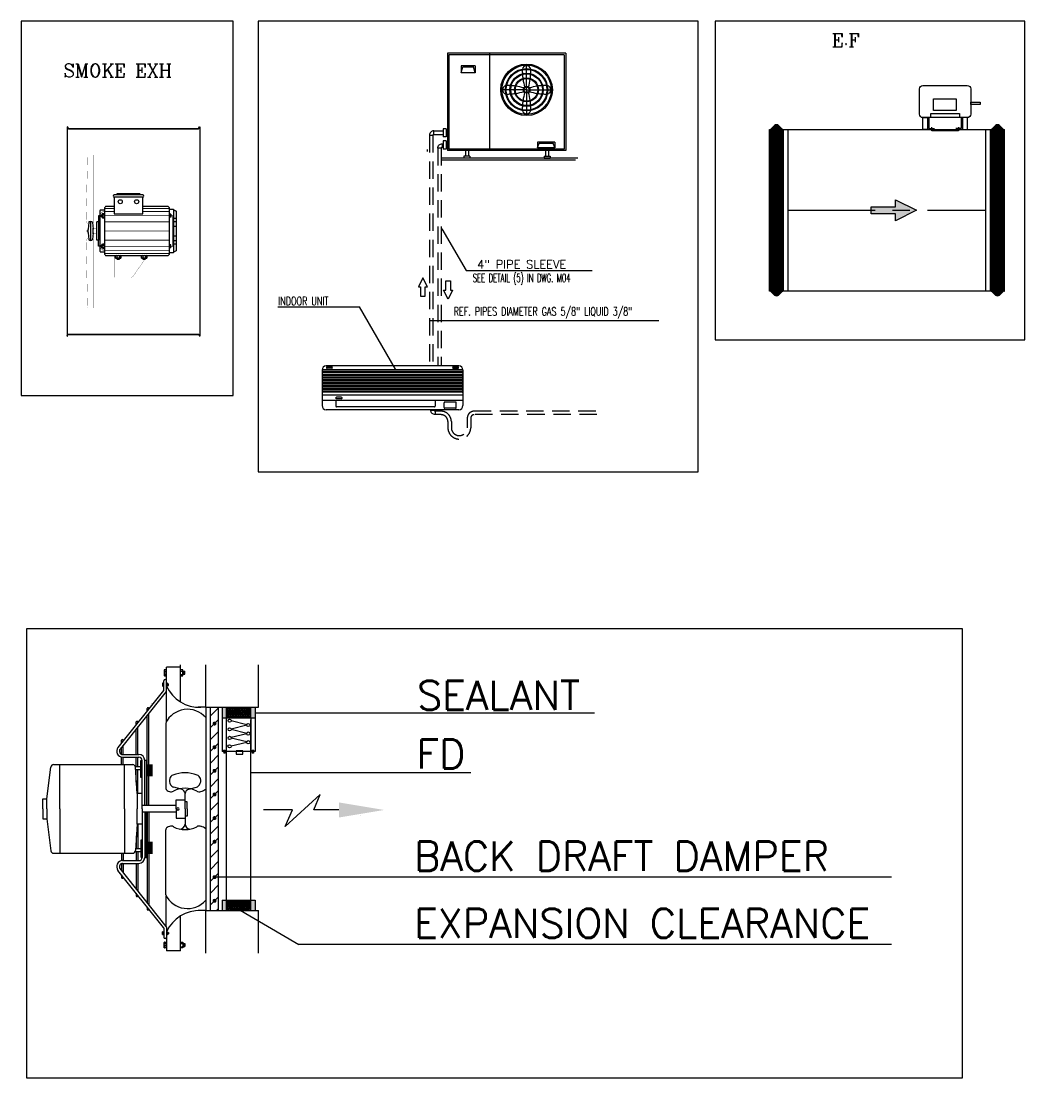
# Model space of a CAD drawing. Extents: x 462150 to 608263, y 35809 to 85242.
# Drawn here: x 472471 to 479676, y 56909 to 64498 of the extents above; entities that cross this region are included whole.
import ezdxf

# ---------------------------------------------------------------- set-up
doc = ezdxf.new("R2010")
doc.units = 0
doc.header["$LTSCALE"] = 500
doc.header["$MEASUREMENT"] = 0
doc.linetypes.add('CENTER', pattern=[2, 1.25, -0.25, 0.25, -0.25])
doc.linetypes.add('HIDDEN', pattern=[0.375, 0.25, -0.125])
for name, color, linetype in [('44', 7, 'Continuous'), ('5', 7, 'Continuous'), ('55', 7, 'Continuous'), ('AC-EQUIPMENT', 230, 'Continuous'), ('ARROW', 2, 'Continuous'), ('BASE', 15, 'Continuous'), ('DIM', 2, 'Continuous'), ('EQP', 1, 'Continuous'), ('EQY', 2, 'Continuous'), ('L', 7, 'Continuous'), ('M-DUCT', 3, 'Continuous'), ('M-S', 70, 'Continuous'), ('M_ARR', 2, 'Continuous'), ('M_EXH-DUCT', 6, 'Continuous'), ('M_FLX', 2, 'Continuous'), ('MDRAIN', 3, 'Continuous'), ('PL-W-TEXT', 7, 'Continuous'), ('SL', 3, 'Continuous'), ('Text', 50, 'Continuous'), ('text-', 7, 'Continuous')]:
    doc.layers.add(name, color=color, linetype=linetype)
doc.styles.add('FF-LOOP', font='romanc.shx', dxfattribs={"height": 2})
doc.styles.add('MAGD', font='romans.shx', dxfattribs={"height": 105})
doc.styles.add('STYLE1', font='romans.shx', dxfattribs={"height": 52.5})

# ---------------------------------------------------------------- blocks, each defined once
blk = doc.blocks.new('Hex Nut - 10 mm side')
at = {"color": 0, "linetype": 'Continuous'}
for p, q in [((-9.2, -6.8), (-9.2, 6.8)), ((-0.7, 9.1), (-8.5, 9.1)), ((-0.7, 4.5), (-8.5, 4.5)), ((0, -6.8), (0, 6.8)), ((-0.7, -4.5), (-8.5, -4.5)), ((-0.7, -9.1), (-8.5, -9.1))]:
    blk.add_line(p, q, dxfattribs=at)
for centre, radius, start, end in [((-5, 6.8), 4.19, 147.1328, 212.8672), ((6.6, 0), 15.7, 163.2214, 196.7786), ((-4.2, 6.8), 4.19, 327.1328, 32.8672), ((-15.7, 0), 15.7, 343.2214, 16.7787), ((-5, -6.8), 4.19, 147.1328, 212.8672), ((-4.2, -6.8), 4.19, 327.1328, 32.8672)]:
    blk.add_arc(centre, radius, start, end, dxfattribs=at)
blk = doc.blocks.new('Hex Nut ½ in. -side')
for p, q in [((0, -0.32), (0, 0.32)), ((0.03, 0.22), (0.42, 0.22)), ((0.45, 0.32), (0.45, -0.32)), ((0.03, -0.22), (0.42, -0.22))]:
    blk.add_line(p, q)
for points in [[(0.03, 0.43), (0.42, 0.43)], [(0.42, -0.43), (0.03, -0.43)]]:
    blk.add_lwpolyline(points)
for centre, radius, start, end in [((0.21, 0.32), 0.21, 149.0201, 210.9799), ((0.8, 0), 0.796, 164.2217, 195.7782), ((0.24, 0.32), 0.21, 329.0201, 30.9799), ((-0.35, 0), 0.796, 344.2218, 15.7782), ((0.21, -0.32), 0.21, 149.0201, 210.9799), ((0.24, -0.32), 0.21, 329.0201, 30.9799)]:
    blk.add_arc(centre, radius, start, end)
blk = doc.blocks.new('ARR00A')
at = {"layer": 'M_ARR'}
blk.add_lwpolyline([(-7, 0.88), (-7, -0.88), (-3.5, -0.88), (-3.5, -1.75), (0, 0), (-3.5, 1.75), (-3.5, 0.88)], close=True, dxfattribs=at)
blk = doc.blocks.new('SPLIT')
at = {"layer": 'EQY'}
for p, q in [((842.1, 315.1), (-169.9, 315.1)), ((812.1, 345.1), (-139.9, 345.1)), ((-138.7, 332.3), (-138.7, 333.1)), ((-99.6, 338.1), (-133.7, 338.1)), ((-99.6, 327.3), (-133.7, 327.3)), ((-94.6, 332.3), (-94.6, 333.1)), ((766.8, 332.3), (766.8, 333.1)), ((771.8, 338.1), (806, 338.1)), ((771.8, 327.3), (806, 327.3)), ((811, 332.3), (811, 333.1)), ((842.1, 135.1), (-169.9, 135.1)), ((842.1, 95.1), (-169.9, 95.1)), ((-70.4, 113.7), (-70.4, 114.5)), ((-31.2, 119.5), (-65.4, 119.5)), ((-31.2, 108.7), (-65.4, 108.7)), ((-26.2, 113.7), (-26.2, 114.5)), ((706.3, 44.9), (706.3, 79.7)), ((788.9, 84.7), (711.3, 84.7)), ((793.9, 44.9), (793.9, 79.7)), ((812.1, 30.1), (-139.9, 30.1)), ((637.1, 50.1), (-64.9, 50.1)), ((788.9, 39.9), (711.3, 39.9))]:
    blk.add_line(p, q, dxfattribs=at)
at = {"layer": 'EQY', "ltscale": 100}
for p, q in [((-169.9, 315.1), (-169.9, 60.1)), ((842.1, 315.1), (842.1, 60.1)), ((-69.9, 95.1), (-69.9, 55.1)), ((642.1, 95.1), (642.1, 55.1))]:
    blk.add_line(p, q, dxfattribs=at)
at = {"layer": 'EQY', "color": 11}
for p, q in [((837.3, 303.4), (-165.1, 303.4)), ((837.3, 295.9), (-165.1, 295.9)), ((837.3, 283.4), (-165.1, 283.4)), ((837.3, 275.9), (-165.1, 275.9)), ((837.3, 263.4), (-165.1, 263.4)), ((837.3, 255.9), (-165.1, 255.9)), ((837.3, 243.4), (-165.1, 243.4)), ((837.3, 235.9), (-165.1, 235.9)), ((837.3, 223.4), (-165.1, 223.4)), ((837.3, 215.9), (-165.1, 215.9)), ((837.3, 203.4), (-165.1, 203.4)), ((837.3, 195.9), (-165.1, 195.9)), ((837.3, 183.4), (-165.1, 183.4)), ((837.3, 175.9), (-165.1, 175.9)), ((837.3, 163.4), (-165.1, 163.4)), ((837.3, 155.9), (-165.1, 155.9))]:
    blk.add_line(p, q, dxfattribs=at)
at = {"layer": 'EQY'}
for centre, radius, start, end in [((-139.9, 315.1), 30, 90, 180), ((-133.7, 333.1), 5, 90, 180), ((-133.7, 332.3), 5, 180, 270), ((-99.6, 333.1), 5, 360, 90), ((-99.6, 332.3), 5, 270, 360), ((771.8, 333.1), 5, 90, 180), ((771.8, 332.3), 5, 180, 270), ((806, 333.1), 5, 360, 90), ((806, 332.3), 5, 270, 360), ((-65.4, 114.5), 5, 90, 180), ((-65.4, 113.7), 5, 180, 270), ((-31.2, 114.5), 5, 360, 90), ((-31.2, 113.7), 5, 270, 360), ((711.3, 79.7), 5, 90, 180), ((788.9, 79.7), 5, 360, 90), ((-139.9, 60.1), 30, 180, 270), ((711.3, 44.9), 5, 180, 270), ((788.9, 44.9), 5, 270, 360)]:
    blk.add_arc(centre, radius, start, end, dxfattribs=at)
at = {"layer": 'EQY', "ltscale": 100}
for centre, radius, start, end in [((812.1, 315.1), 30, 0, 90), ((-64.9, 55.1), 5, 180, 270), ((637.1, 55.1), 5, 270, 0), ((812.1, 60.1), 30, 270, 0)]:
    blk.add_arc(centre, radius, start, end, dxfattribs=at)
at = {"layer": 'EQY', "color": 11, "ltscale": 100}
for centre, start, end in [((-165.1, 299.6), 90, 270), ((-165.1, 279.6), 90, 270), ((-165.1, 259.6), 90, 270), ((-165.1, 239.6), 90, 270), ((837.3, 299.6), 270, 90), ((837.3, 279.6), 270, 90), ((837.3, 259.6), 270, 90), ((837.3, 239.6), 270, 90), ((-165.1, 219.6), 90, 270), ((-165.1, 199.6), 90, 270), ((-165.1, 179.6), 90, 270), ((-165.1, 159.6), 90, 270), ((837.3, 219.6), 270, 90), ((837.3, 199.6), 270, 90), ((837.3, 179.6), 270, 90), ((837.3, 159.6), 270, 90)]:
    blk.add_arc(centre, 3.75, start, end, dxfattribs=at)
blk = doc.blocks.new('ARR00B')
at = {"layer": 'M_ARR'}
blk.add_hatch(color=256, dxfattribs=at).paths.add_polyline_path([(0, 0), (-3, 1.49), (-3, 0.49), (-6.48, 0.49), (-6.48, -0.51), (-3, -0.51), (-3, -1.51)])
blk.add_lwpolyline([(-6.48, 0.49), (-3, 0.49), (-3, 1.49), (0, 0), (-3, -1.51), (-3, -0.51), (-6.48, -0.51), (-6.48, 0.51)], dxfattribs=at)

msp = doc.modelspace()

# ---------------------------------------------------------------- hatches: boundary and pattern name
at = {"layer": 'EQP', "linetype": 'Continuous'}
h = msp.add_hatch(dxfattribs=at)
h.set_pattern_fill('ANSI31', color=3, scale=480, style=0)
h.set_pattern_definition([(45, (1219410.076, -129225.034), (-42.426407, 42.426407), [])])
h.paths.add_polyline_path([(473887.8, 59570.3), (473829.9, 59570.3), (473829.9, 58110.3), (473887.8, 58110.3)])
h = msp.add_hatch(color=3, dxfattribs=at)
h.paths.add_polyline_path([(474150.3, 59570.3), (474118.8, 59570.3), (474118.8, 59494.7), (474150.3, 59494.7)])
h.paths.add_polyline_path([(473945.9, 59570.3), (473914.4, 59570.3), (473914.4, 59494.7), (473945.9, 59494.7)])
h = msp.add_hatch(dxfattribs=at)
h.set_pattern_fill('NET3', color=3, scale=120, style=0)
h.set_pattern_definition([(0, (1217374.54, -129225.034), (0, 15), []), (60, (1217374.54, -129225.034), (-12.99038106, 7.5), []), (120, (1217374.54, -129225.034), (-12.99038106, -7.5), [])])
h.paths.add_polyline_path([(474118.8, 59494.7), (474118.8, 59570.3), (473945.9, 59570.3), (473945.9, 59494.7)])
h = msp.add_hatch(color=3, dxfattribs=at)
h.paths.add_polyline_path([(474150.3, 58185.9), (474118.8, 58185.9), (474118.8, 58110.3), (474150.3, 58110.3)])
h.paths.add_polyline_path([(473945.9, 58185.9), (473914.4, 58185.9), (473914.4, 58110.3), (473945.9, 58110.3)])
h = msp.add_hatch(dxfattribs=at)
h.set_pattern_fill('NET3', color=3, scale=120, style=0)
h.set_pattern_definition([(0, (1217374.54, 246905.652), (0, -15), []), (300, (1217374.54, 246905.652), (-12.99038106, -7.5), []), (240, (1217374.54, 246905.652), (-12.99038106, 7.5), [])])
h.paths.add_polyline_path([(474118.8, 58110.3), (473945.9, 58110.3), (473945.9, 58185.9), (474118.8, 58185.9)])
at = {"layer": 'M_EXH-DUCT'}
h = msp.add_hatch(dxfattribs=at)
h.set_pattern_fill('ANSI37', color=9, scale=50, style=0)
h.set_pattern_definition([(135, (544477.796, 204335.8434), (4.41941738, 4.41941738), []), (45, (544477.796, 204335.8434), (4.41941738, -4.41941738), [])])
h.paths.add_polyline_path([(477843.6, 62558.5, -0.200098), (477857.8, 62552.6), (477879.4, 62530.8, 0.200098), (477893.6, 62524.9), (477893.6, 63754.1, 0.200098), (477879.4, 63748.2), (477857.8, 63726.4, -0.200098), (477843.6, 63720.5)])
h = msp.add_hatch(dxfattribs=at)
h.set_pattern_fill('ANSI37', color=9, scale=50, style=0)
h.set_pattern_definition([(45, (411309.375, 204335.8434), (-4.41941738, 4.41941738), []), (135, (411309.375, 204335.8434), (-4.41941738, -4.41941738), [])])
h.paths.add_polyline_path([(477943.6, 63720.5, -0.200098), (477929.4, 63726.4), (477907.8, 63748.2, 0.200098), (477893.6, 63754.1), (477893.6, 62524.9, 0.200098), (477907.8, 62530.8), (477929.4, 62552.6, -0.200098), (477943.6, 62558.5)])
h = msp.add_hatch(dxfattribs=at)
h.set_pattern_fill('ANSI37', color=9, scale=50, style=0)
h.set_pattern_definition([(135, (546062.796, 204335.8434), (4.41941738, 4.41941738), []), (45, (546062.796, 204335.8434), (4.41941738, -4.41941738), [])])
h.paths.add_polyline_path([(479428.6, 63720.5, 0.200098), (479442.8, 63726.4), (479464.4, 63748.2, -0.200098), (479478.6, 63754.1), (479478.6, 62524.9, -0.200098), (479464.4, 62530.8), (479442.8, 62552.6, 0.200098), (479428.6, 62558.5)])
h = msp.add_hatch(dxfattribs=at)
h.set_pattern_fill('ANSI37', color=9, scale=50, style=0)
h.set_pattern_definition([(45, (412894.375, 204335.8434), (-4.41941738, 4.41941738), []), (135, (412894.375, 204335.8434), (-4.41941738, -4.41941738), [])])
h.paths.add_polyline_path([(479528.6, 63720.5, -0.200098), (479514.4, 63726.4), (479492.8, 63748.2, 0.200098), (479478.6, 63754.1), (479478.6, 62524.9, 0.200098), (479492.8, 62530.8), (479514.4, 62552.6, -0.200098), (479528.6, 62558.5)])

# ---------------------------------------------------------------- linework, layer by layer
for points in [[(472470.8, 61810.5), (473993.2, 61810.5), (473993.2, 64498.1), (472470.8, 64498.1)], [(474172.4, 61260.6), (477329.5, 61260.6), (477329.5, 64498.1), (474172.4, 64498.1)], [(477452.3, 62208.8), (479675.5, 62208.8), (479675.5, 64498.1), (477452.3, 64498.1)], [(472508.9, 56908.8), (479227.4, 56908.8), (479227.4, 60134.4), (472508.9, 60134.4)]]:
    msp.add_lwpolyline(points, close=True)
at = {"color": 2, "ltscale": 100}
msp.add_lwpolyline([(475411.8, 61703.2), (475436.8, 61703.2, 0.414214), (475443.1, 61696.9), (475443.1, 61671.9, -0.414214), (475411.8, 61703.2)], format="xyb", close=True, dxfattribs=at)
at = {"layer": '5', "color": 4, "linetype": 'HIDDEN'}
for p, q in [((475401.8, 63678.5), (475401.8, 62022.7)), ((475426.8, 63678.5), (475426.8, 62022.7))]:
    msp.add_line(p, q, dxfattribs=at)
at = {"layer": '5', "color": 4, "linetype": 'Continuous'}
for p, q in [((475433.1, 63709.8), (475499.9, 63709.8)), ((475433.1, 63684.8), (475499.9, 63684.8))]:
    msp.add_line(p, q, dxfattribs=at)
at = {"layer": '5', "color": 5, "linetype": 'Continuous'}
for p, q in [((475493.1, 63617.9), (475499.9, 63617.9)), ((475493.1, 63592.9), (475499.9, 63592.9))]:
    msp.add_line(p, q, dxfattribs=at)
at = {"layer": '5', "color": 5, "linetype": 'HIDDEN'}
for p, q in [((475461.9, 63586.7), (475461.9, 62022.7)), ((475486.9, 63586.7), (475486.9, 62022.7))]:
    msp.add_line(p, q, dxfattribs=at)
at = {"layer": '5', "color": 4, "ltscale": 100}
msp.add_lwpolyline([(475401.8, 63678.5), (475426.8, 63678.5, -0.414214), (475433.1, 63684.8), (475433.1, 63709.8, 0.414214), (475401.8, 63678.5)], format="xyb", close=True, dxfattribs=at)
at = {"layer": '5', "color": 5, "ltscale": 100}
msp.add_lwpolyline([(475493.1, 63617.9), (475493.1, 63592.9, 0.414214), (475486.9, 63586.7), (475461.9, 63586.7, -0.414214), (475493.1, 63617.9)], format="xyb", close=True, dxfattribs=at)
at = {"layer": '55', "linetype": 'Continuous'}
msp.add_line((475384.6, 63576.8), (475384.6, 63561.8), dxfattribs=at)
at = {"layer": '55', "color": 7, "linetype": 'Continuous'}
for p, q in [((476465.8, 63515), (475486.9, 63515)), ((476450.8, 63500), (475486.9, 63500))]:
    msp.add_line(p, q, dxfattribs=at)
at = {"layer": 'AC-EQUIPMENT'}
for p, q in [((472800.4, 63739.9), (472800.4, 62234.9)), ((472802.8, 63739.9), (472800.4, 63739.9)), ((473750.9, 63739.9), (473753.4, 63739.9)), ((473753.4, 63739.9), (473753.4, 62234.9)), ((473343.8, 63249.5), (473138, 63249.5)), ((473343.8, 63234.8), (473138, 63234.8)), ((473138, 63234.8), (473138, 63115)), ((473154.3, 63249.5), (473154.3, 63251)), ((473321.7, 63256.9), (473160.2, 63256.9)), ((473327.5, 63249.5), (473327.5, 63251)), ((473343.8, 63115), (473343.8, 63234.8)), ((473068.4, 63152.7), (473068.4, 62829.3)), ((473138, 63167.4), (473083.1, 63167.4)), ((473521, 63167.4), (473343.8, 63167.4)), ((473535.7, 62829.3), (473535.7, 63152.7)), ((473138, 63115), (473343.8, 63115)), ((473565.1, 63142.1), (473582.5, 63132.9)), ((473582.5, 63132.9), (473565.1, 63142.1)), ((473567.8, 63083.6), (473579.8, 63083.6)), ((473582.5, 63132.9), (473582.5, 62849.1)), ((472955.5, 63051.9), (472950.7, 63004)), ((472969, 63058.6), (472969, 62923.4)), ((472982.5, 63051.9), (472987.3, 63004)), ((472986.7, 63010.5), (472986.7, 63010.6)), ((473015.2, 62924.9), (473015.2, 63057.2)), ((473025.3, 63057.2), (473025.3, 62924.9)), ((473567.8, 63060.1), (473579.8, 63060.1)), ((473567.8, 63024.8), (473579.8, 63024.8)), ((472950.7, 62978), (472955.5, 62930.1)), ((472987.3, 62978), (472982.5, 62930.1)), ((472986.7, 62971.4), (472986.7, 62971.5)), ((473567.8, 62957.2), (473579.8, 62957.2)), ((473567.8, 62921.9), (473579.8, 62921.9)), ((473582.5, 62849.1), (473565.1, 62839.9)), ((473567.8, 62898.4), (473579.8, 62898.4)), ((473083.1, 62814.6), (473521, 62814.6)), ((472800.4, 62234.9), (472802.8, 62234.9)), ((473753.4, 62234.9), (473750.9, 62234.9))]:
    msp.add_line(p, q, dxfattribs=at)
for points in [[(472800.4, 63739.9, 0.400344), (472815.4, 63724.1), (473738.4, 63724.1, 0.400344), (473753.4, 63739.9)], [(472802.8, 63739.9, 0.399111), (472815.4, 63726.6), (473738.3, 63726.6, 0.399111), (473750.9, 63739.9)], [(473535.7, 63148), (473559.2, 63148, -0.414214), (473565.1, 63142.1), (473565.1, 62839.9, -0.414214), (473559.2, 62834), (473535.7, 62834)], [(473068.4, 63140.6), (473041.1, 63140.6, 0.414214), (473035.2, 63134.7), (473035.2, 62847.3, 0.414214), (473041.1, 62841.4), (473068.4, 62841.4)], [(473052.5, 63092.3), (473049, 63092.3, -0.414214), (473046, 63095.2), (473046, 63105.1, -0.414214), (473049, 63108), (473052.5, 63108)], [(473052.5, 62889.8), (473049, 62889.8, 0.414214), (473046, 62886.8), (473046, 62876.9, 0.414214), (473049, 62874), (473052.5, 62874)], [(473158.3, 62794.9), (473158.3, 62791.3, 0.414214), (473161.2, 62788.4), (473174.4, 62788.4, 0.414214), (473177.3, 62791.3), (473177.3, 62794.9)], [(473343.9, 62794.9), (473343.9, 62791.3, 0.414214), (473346.8, 62788.4), (473360, 62788.4, 0.414214), (473362.9, 62791.3), (473362.9, 62794.9)], [(472800.4, 62234.9, -0.400344), (472815.4, 62250.6), (473738.4, 62250.6, -0.400344), (473753.4, 62234.9)], [(472802.8, 62234.9, -0.399111), (472815.4, 62248.1), (473738.3, 62248.1, -0.399111), (473750.9, 62234.9)]]:
    msp.add_lwpolyline(points, format="xyb", dxfattribs=at)
for points, const_width in [([(472954.7, 63043.2), (472954.1, 63043.4, -0.380786), (472936.6, 63062.4), (472948, 63530.7, -0.400328), (472954.5, 63536.9), (472984.1, 63536.9, -0.387399), (472990.6, 63531), (472990.6, 63054.3, -0.189032), (472986.2, 63045.7), (472983.5, 63042.2)], 1.31), ([(473068.4, 63130.7), (473068.4, 63130.7, 0.414214), (473039, 63101.3), (473039, 62880.8, 0.414214), (473068.4, 62851.4), (473068.4, 62851.4)], 2.94), ([(472987.6, 62971.5, 0.049876), (472987.6, 63010.5)], 0.98), ([(472954.7, 62938.9), (472954.1, 62938.7, 0.380786), (472936.6, 62919.6), (472948, 62443.6, 0.400328), (472954.5, 62437.4), (472984.1, 62437.4, 0.387399), (472990.6, 62443.3), (472990.6, 62927.7, 0.189032), (472986.2, 62936.4), (472983.5, 62939.8)], 1.31), ([(473138, 62814.6), (473138, 62664.1, 0.414214), (473143.9, 62658.2), (473254.2, 62658.2, 0.274883), (473280.1, 62673.6), (473359.1, 62788.4)], 1.47)]:
    msp.add_lwpolyline(points, format="xyb", dxfattribs=dict(at, const_width=const_width))
for points, const_width in [([(473138, 63152.7), (473068.4, 63152.7)], 5.88), ([(473535.7, 63152.7), (473343.8, 63152.7)], 5.88), ([(473138, 63130.7), (473068.4, 63130.7)], 5.88), ([(473535.7, 63101.3), (473068.4, 63101.3)], 5.88), ([(473535.7, 63130.7), (473343.8, 63130.7)], 5.88), ([(473546.3, 63101.3), (473559.6, 63101.3), (473559.6, 62880.8), (473546.3, 62880.8)], 5.88), ([(473015.2, 63010.6), (472986.7, 63010.6)], 1.96), ([(473535.7, 63057.2), (473068.4, 63057.2)], 5.88), ([(473068.4, 62991), (473535.7, 62991)], 5.88), ([(473015.2, 62971.4), (472986.7, 62971.4)], 1.96), ([(473068.4, 62924.9), (473535.7, 62924.9)], 5.88), ([(473068.4, 62880.8), (473535.7, 62880.8)], 5.88), ([(473068.4, 62851.4), (473535.7, 62851.4)], 5.88), ([(473068.4, 62829.3), (473535.7, 62829.3)], 5.88)]:
    msp.add_lwpolyline(points, dxfattribs=dict(at, const_width=const_width))
for points in [[(473035.2, 63100.1), (473025.3, 63100.1), (473025.3, 63057.2), (473015.2, 63057.2)], [(473035.2, 62881.9), (473025.3, 62881.9), (473025.3, 62924.9), (473015.2, 62924.9)]]:
    msp.add_lwpolyline(points, dxfattribs=at)
for centre in [(473182.1, 63201.1), (473299.7, 63201.1)]:
    msp.add_circle(centre, 14.7, dxfattribs=at)
for centre, radius, start, end in [((473138, 63242.2), 7.35, 90, 270), ((473160.2, 63251), 5.88, 90, 180), ((473321.7, 63251), 5.88, 0, 90), ((473343.8, 63242.2), 7.35, 270, 90), ((473083.1, 63152.7), 14.7, 90, 180), ((473521, 63152.7), 14.7, 0, 90), ((473080.8, 62991), 130.7, 174.28941, 185.71059), ((472962, 63051.3), 6.53, 102.34414, 174.28941), ((472969, 63019.3), 39.3, 77.65586, 102.34414), ((472976, 63051.3), 6.53, 5.71059, 77.65586), ((472791.7, 62991), 196, 354.28941, 5.71059), ((472791.7, 62991), 196, 354.28941, 5.71059), ((472962, 62930.7), 6.53, 185.71059, 257.65586), ((472969, 62962.7), 39.3, 257.65586, 282.34414), ((472976, 62930.7), 6.53, 282.34414, 354.28941), ((473083.1, 62829.3), 14.7, 180, 270), ((473521, 62829.3), 14.7, 270, 0)]:
    msp.add_arc(centre, radius, start, end, dxfattribs=at)
at = {"layer": 'BASE'}
for p, q in [((473615.5, 59859.5), (473615.5, 59875.1)), ((473795.5, 59570.3), (473795.5, 59875.1)), ((474175.5, 59570.3), (474175.5, 59875.1)), ((473795.5, 59570.3), (474175.5, 59570.3)), ((474909, 58791.2), (474909, 58791.2)), ((473795.5, 58110.3), (474175.5, 58110.3)), ((473795.5, 57805.5), (473795.5, 58110.3)), ((474175.5, 57805.5), (474175.5, 58110.3))]:
    msp.add_line(p, q, dxfattribs=at)
at = {"layer": 'BASE', "color": 7, "linetype": 'Continuous'}
for p, q in [((473927, 59253.7), (473920.7, 59253.7)), ((473927, 59246.6), (473922.3, 59246.6)), ((473927, 59253.7), (473927, 59246.6)), ((473933.3, 59253.7), (473939.6, 59253.7)), ((473933.3, 59253.7), (473933.3, 59246.6)), ((473933.3, 59246.6), (473938, 59246.6)), ((474131.4, 59253.7), (474125.1, 59253.7)), ((474131.4, 59246.6), (474126.6, 59246.6)), ((474131.4, 59253.7), (474131.4, 59246.6)), ((474137.7, 59253.7), (474144, 59253.7)), ((474137.7, 59253.7), (474137.7, 59246.6)), ((474137.7, 59246.6), (474142.4, 59246.6))]:
    msp.add_line(p, q, dxfattribs=at)
for centre, radius, start, end in [((473930.1, 59251), 9.84, 16.11996, 163.88004), ((473930.1, 59252.8), 10, 218.22109, 321.77891), ((474134.5, 59251), 9.84, 16.11996, 163.88004), ((474134.5, 59252.8), 10, 218.22109, 321.77891)]:
    msp.add_arc(centre, radius, start, end, dxfattribs=at)
at = {"layer": 'DIM', "ltscale": 100}
for p, q in [((475629.9, 64126.2), (475642, 64170.5)), ((475642, 64170.5), (475717.9, 64170.5)), ((475729.9, 64126.2), (475717.9, 64170.5)), ((476098.8, 64005), (476098.8, 64190.1)), ((476098.8, 64005), (475913.7, 64005)), ((476098.8, 64005), (476098.8, 63819.9)), ((476098.8, 64005), (476283.9, 64005)), ((476176.6, 63589), (476188.7, 63622.4)), ((476188.7, 63622.4), (476290.5, 63622.4)), ((476302.6, 63589), (476290.5, 63622.4))]:
    msp.add_line(p, q, dxfattribs=at)
for radius in [185.1, 176.9, 152.1, 146.6, 119.1, 113.6, 86.1, 80.6, 24.7, 19.2]:
    msp.add_circle((476098.8, 64005), radius, dxfattribs=at)
for centre, radius, start, end in [((476098.8, 64147), 30.9, 177.50865, 181.74425), ((476565.5, 64154.1), 497.6, 180.81801, 183.89059), ((476098.8, 64147), 30.9, 13.34703, 166.65297), ((475632.1, 64154.1), 497.6, 356.10941, 359.18199), ((476098.8, 64147), 30.9, 358.25575, 2.49135), ((476565.5, 64154.1), 497.6, 184.5347, 187.75211), ((476565.5, 64154.1), 497.6, 188.39536, 194.99409), ((475632.1, 64154.1), 497.6, 345.00591, 351.60464), ((475632.1, 64154.1), 497.6, 352.24789, 355.4653), ((475956.8, 64005), 30.9, 103.34703, 256.65297), ((475956.8, 64005), 30.9, 88.25575, 92.49135), ((475949.7, 63538.3), 497.6, 86.10941, 89.18199), ((475949.7, 63538.3), 497.6, 82.24789, 85.4653), ((475949.7, 64471.7), 497.6, 274.5347, 277.75211), ((475949.7, 63538.3), 497.6, 75.00591, 81.60464), ((475949.7, 64471.7), 497.6, 278.39536, 284.99409), ((476565.5, 63855.9), 497.6, 165.00591, 171.60464), ((475632.1, 63855.9), 497.6, 8.39536, 14.99409), ((476247.9, 63538.3), 497.6, 98.39536, 104.99409), ((476247.9, 64471.7), 497.6, 255.00591, 261.60464), ((476247.9, 63538.3), 497.6, 94.5347, 97.75211), ((476247.9, 64471.7), 497.6, 262.24789, 265.4653), ((476247.9, 63538.3), 497.6, 90.81801, 93.89059), ((476240.8, 64005), 30.9, 87.50865, 91.74425), ((476240.8, 64005), 30.9, 283.34703, 76.65297), ((475956.8, 64005), 30.9, 267.50865, 271.74425), ((475949.7, 64471.7), 497.6, 270.81801, 273.89059), ((476565.5, 63855.9), 497.6, 172.24789, 175.4653), ((475632.1, 63855.9), 497.6, 4.5347, 7.75211), ((476247.9, 64471.7), 497.6, 266.10941, 269.18199), ((476240.8, 64005), 30.9, 268.25575, 272.49135), ((476565.5, 63855.9), 497.6, 176.10941, 179.18199), ((476098.8, 63863), 30.9, 178.25575, 182.49135), ((476098.8, 63863), 30.9, 193.34703, 346.65297), ((475632.1, 63855.9), 497.6, 0.81801, 3.89059), ((476098.8, 63863), 30.9, 357.50865, 1.74425)]:
    msp.add_arc(centre, radius, start, end, dxfattribs=at)
at = {"layer": 'EQP', "color": 3, "linetype": 'Continuous'}
for p, q in [((473497.9, 59837.6), (473497.9, 59798.7)), ((473497.9, 59830.6), (473513.8, 59830.6)), ((473497.9, 59818.2), (473513.9, 59818.2)), ((473497.9, 59805.7), (473513.8, 59805.7)), ((473513.8, 59839.2), (473499.4, 59839.2)), ((473615.5, 59859.5), (473513.9, 59859.5)), ((473513.9, 59689.6), (473513.9, 59859.5)), ((473615.5, 59608.5), (473615.5, 59859.5)), ((473631.5, 59839.2), (473615.5, 59839.2)), ((473615.5, 59830.6), (473631.5, 59830.6)), ((473615.5, 59805.7), (473631.5, 59805.7)), ((473631.5, 59797.2), (473631.5, 59839.2)), ((473631.5, 59829.1), (473645.8, 59829.1)), ((473631.5, 59807.2), (473645.8, 59807.2)), ((473633.3, 59807.2), (473633.3, 59829.1)), ((473634.9, 59807.2), (473634.9, 59829.1)), ((473636.4, 59807.2), (473636.4, 59829.1)), ((473638, 59807.2), (473638, 59829.1)), ((473639.5, 59807.2), (473639.5, 59829.1)), ((473641.1, 59807.2), (473641.1, 59829.1)), ((473642.7, 59807.2), (473642.7, 59829.1)), ((473644.2, 59807.2), (473644.2, 59829.1)), ((473645.8, 59807.2), (473645.8, 59829.1)), ((473486.4, 59742.8), (473486.4, 59723.3)), ((473486.4, 59739.3), (473494.4, 59739.3)), ((473486.4, 59733.1), (473494.4, 59733.1)), ((473494.4, 59743.6), (473487.2, 59743.6)), ((473494.4, 59696.4), (473494.4, 59760.8)), ((473499.4, 59797.2), (473513.8, 59797.2)), ((473521.9, 59743.6), (473513.9, 59743.6)), ((473513.9, 59739.3), (473521.9, 59739.3)), ((473521.9, 59722.6), (473521.9, 59743.6)), ((473521.9, 59738.5), (473529, 59738.5)), ((473522.8, 59727.6), (473522.8, 59738.5)), ((473523.6, 59727.6), (473523.6, 59738.5)), ((473524.4, 59727.6), (473524.4, 59738.5)), ((473525.1, 59727.6), (473525.1, 59738.5)), ((473525.9, 59727.6), (473525.9, 59738.5)), ((473526.7, 59727.6), (473526.7, 59738.5)), ((473527.5, 59727.6), (473527.5, 59738.5)), ((473528.3, 59727.6), (473528.3, 59738.5)), ((473529, 59727.6), (473529, 59738.5)), ((473615.5, 59797.2), (473631.5, 59797.2)), ((473492.7, 59691.5), (473165.6, 59281.5)), ((473512.2, 59684.7), (473180.9, 59269.4)), ((473486.4, 59726.8), (473494.4, 59726.8)), ((473487.2, 59722.6), (473494.4, 59722.6)), ((473512.2, 59684.7), (473512.2, 59463.9)), ((473513.9, 59726.8), (473521.9, 59726.8)), ((473513.9, 59722.6), (473521.9, 59722.6)), ((473521.9, 59727.6), (473529, 59727.6)), ((473414.5, 59593.5), (473414.5, 59598.6)), ((473375.1, 59544.1), (473375.1, 59562.7)), ((473375.1, 59544.1), (473375.1, 59547.5)), ((473375.1, 59157.1), (473375.1, 59512.9)), ((473386.8, 59558.8), (473386.8, 59562.7)), ((473386.8, 58863.7), (473386.8, 59527.5)), ((473795.5, 59570.3), (473741.8, 59570.3)), ((473795.5, 59570.3), (473795.5, 58110.3)), ((473297.4, 59446.4), (473297.4, 59465.6)), ((473309.2, 59461.5), (473309.2, 59465.7)), ((473309.2, 59231.4), (473309.2, 59430.2)), ((473508.7, 59457.1), (473508.7, 58991.6)), ((473297.5, 59231.4), (473297.5, 59415.5)), ((473192.1, 59314.7), (473192.1, 59333.9)), ((473192.1, 59232.4), (473192.1, 59283.5)), ((473203.8, 59329.4), (473203.8, 59334)), ((473203.8, 59231.4), (473203.8, 59298.1)), ((473192.1, 59158.3), (473192.1, 59212.4)), ((473199.2, 59231.4), (473315.3, 59231.4)), ((473199.2, 59211.8), (473315.3, 59211.8)), ((473203.8, 59158.3), (473203.8, 59211.8)), ((473297.5, 59145.8), (473297.5, 59211.8)), ((473309.2, 59145.8), (473309.2, 59211.8)), ((472655.6, 58912.5), (472684.7, 59141.3)), ((472704, 59158.3), (473271.3, 59158.3)), ((472747.9, 58840.3), (472747.9, 59158.3)), ((473212.7, 58840.3), (473212.7, 59158.3)), ((473289.5, 59145.8), (473329.3, 59145.8)), ((473302.7, 58949.9), (473290.8, 59140)), ((473291.8, 59123.7), (473329.3, 59123.7)), ((473297.5, 59033.3), (473297.5, 59123.7)), ((473309.2, 58949.9), (473309.2, 59123.7)), ((473329.3, 59065.6), (473329.3, 59187.9)), ((473329.3, 59187.9), (473338.7, 59187.9)), ((473338.7, 58840.3), (473338.7, 59188.4)), ((473358.2, 59190.1), (473371.7, 59190.1)), ((473358.2, 58863.7), (473358.2, 59188.4)), ((473370.7, 59157.1), (473414.5, 59157.1)), ((473371.7, 59190.1), (473371.7, 58863.7)), ((473338.7, 59065.6), (473329.3, 59065.6)), ((473371.7, 59079.4), (473414.5, 59079.4)), ((473375.1, 58863.7), (473375.1, 59079.4)), ((473619.7, 58981.8), (473565.7, 58997.2)), ((473619.7, 58981.8), (473609.1, 58984.8)), ((473675.5, 58981.8), (473729.5, 58997.2)), ((473675.5, 58981.8), (473686.1, 58984.8)), ((473795.5, 58983), (473795.5, 58697.6)), ((472627, 58840.3), (472627, 58912.5)), ((472627, 58912.5), (472655.6, 58912.5)), ((472655.6, 58840.3), (472655.6, 58912.5)), ((473302.7, 58949.9), (473302.7, 58840.3)), ((473338.7, 58949.9), (473302.7, 58949.9)), ((473583.3, 58906.7), (473647.6, 58906.7)), ((473583.3, 58840.3), (473583.3, 58906.7)), ((473647.6, 58840.3), (473647.6, 58950.4)), ((472627, 58840.3), (472627, 58768.1)), ((472655.6, 58840.3), (472655.6, 58768.1)), ((472747.9, 58840.3), (472747.9, 58522.3)), ((473212.7, 58840.3), (473212.7, 58522.3)), ((473302.7, 58730.7), (473302.7, 58840.3)), ((473583.3, 58863.7), (473338.7, 58863.7)), ((473338.7, 58840.3), (473338.7, 58492.2)), ((473583.3, 58840.3), (473583.3, 58773.9)), ((473661.8, 58891.9), (473647.6, 58891.9)), ((473647.6, 58840.3), (473647.6, 58730.2)), ((473661.8, 58840.3), (473661.8, 58891.9)), ((473661.8, 58840.3), (473661.8, 58788.7)), ((472627, 58768.1), (472655.6, 58768.1)), ((472655.6, 58768.1), (472684.7, 58539.3)), ((473583.3, 58816.9), (473338.7, 58816.9)), ((473358.2, 58816.9), (473358.2, 58492.2)), ((473371.7, 58490.5), (473371.7, 58816.9)), ((473375.1, 58816.9), (473375.1, 58601.2)), ((473386.8, 58816.9), (473386.8, 58153.1)), ((473583.3, 58773.9), (473647.6, 58773.9)), ((473661.8, 58788.7), (473647.6, 58788.7)), ((473302.7, 58730.7), (473290.8, 58540.6)), ((473338.7, 58730.7), (473302.7, 58730.7)), ((473309.2, 58730.7), (473309.2, 58556.9)), ((473508.7, 58223.6), (473508.7, 58689)), ((473297.5, 58647.4), (473297.5, 58556.9)), ((473329.3, 58615), (473329.3, 58492.7)), ((473338.7, 58615), (473329.3, 58615)), ((473371.7, 58601.2), (473414.5, 58601.2)), ((472704, 58522.3), (473271.3, 58522.3)), ((473192.1, 58522.3), (473192.1, 58468.2)), ((473203.8, 58522.3), (473203.8, 58468.8)), ((473289.5, 58534.9), (473329.3, 58534.9)), ((473291.8, 58556.9), (473329.3, 58556.9)), ((473297.5, 58534.9), (473297.5, 58468.8)), ((473309.2, 58534.9), (473309.2, 58468.8)), ((473370.7, 58523.5), (473414.5, 58523.5)), ((473375.1, 58523.5), (473375.1, 58167.8)), ((473192.1, 58448.2), (473192.1, 58397.2)), ((473199.2, 58468.8), (473315.3, 58468.8)), ((473199.2, 58449.3), (473315.3, 58449.3)), ((473203.8, 58449.3), (473203.8, 58382.5)), ((473297.5, 58449.3), (473297.5, 58265.1)), ((473309.2, 58449.3), (473309.2, 58250.4)), ((473329.3, 58492.7), (473338.7, 58492.7)), ((473358.2, 58490.5), (473371.7, 58490.5)), ((473492.7, 57989.1), (473165.6, 58399.1)), ((473512.2, 57995.9), (473180.9, 58411.3)), ((473192.1, 58365.9), (473192.1, 58346.7)), ((473203.8, 58351.2), (473203.8, 58346.6)), ((473297.4, 58234.3), (473297.4, 58215.1)), ((473309.2, 58219.1), (473309.2, 58214.9)), ((473512.2, 57995.9), (473512.2, 58216.7)), ((473375.1, 58136.5), (473375.1, 58118.3)), ((473375.1, 58136.5), (473375.1, 58133.1)), ((473386.8, 58121.8), (473386.8, 58118.4)), ((473615.5, 57821.1), (473615.5, 58072.3)), ((473795.5, 58110.3), (473741.8, 58110.3)), ((473494.4, 57984.2), (473494.4, 57919.8)), ((473513.9, 57991.1), (473513.9, 57821.1)), ((473486.4, 57937.8), (473486.4, 57957.3)), ((473486.4, 57953.8), (473494.4, 57953.8)), ((473486.4, 57947.6), (473494.4, 57947.6)), ((473486.4, 57941.3), (473494.4, 57941.3)), ((473487.2, 57958.1), (473494.4, 57958.1)), ((473494.4, 57937.1), (473487.2, 57937.1)), ((473513.9, 57958.1), (473521.9, 57958.1)), ((473513.9, 57953.8), (473521.9, 57953.8)), ((473513.9, 57941.3), (473521.9, 57941.3)), ((473521.9, 57937.1), (473513.9, 57937.1)), ((473521.9, 57958.1), (473521.9, 57937.1)), ((473521.9, 57953), (473529, 57953)), ((473521.9, 57942.1), (473529, 57942.1)), ((473522.8, 57953), (473522.8, 57942.1)), ((473523.6, 57953), (473523.6, 57942.1)), ((473524.4, 57953), (473524.4, 57942.1)), ((473525.1, 57953), (473525.1, 57942.1)), ((473525.9, 57953), (473525.9, 57942.1)), ((473526.7, 57953), (473526.7, 57942.1)), ((473527.5, 57953), (473527.5, 57942.1)), ((473528.3, 57953), (473528.3, 57942.1)), ((473529, 57953), (473529, 57942.1)), ((473497.9, 57843), (473497.9, 57881.9)), ((473497.9, 57874.9), (473513.8, 57874.9)), ((473497.9, 57862.5), (473513.9, 57862.5)), ((473497.9, 57850), (473513.8, 57850)), ((473499.4, 57883.5), (473513.8, 57883.5)), ((473513.8, 57841.5), (473499.4, 57841.5)), ((473615.5, 57883.5), (473631.5, 57883.5)), ((473615.5, 57874.9), (473631.5, 57874.9)), ((473615.5, 57850), (473631.5, 57850)), ((473631.5, 57841.5), (473615.5, 57841.5)), ((473631.5, 57883.5), (473631.5, 57841.5)), ((473631.5, 57873.4), (473645.8, 57873.4)), ((473631.5, 57851.5), (473645.8, 57851.5)), ((473633.3, 57873.4), (473633.3, 57851.5)), ((473634.9, 57873.4), (473634.9, 57851.5)), ((473636.4, 57873.4), (473636.4, 57851.5)), ((473638, 57873.4), (473638, 57851.5)), ((473639.5, 57873.4), (473639.5, 57851.5)), ((473641.1, 57873.4), (473641.1, 57851.5)), ((473642.7, 57873.4), (473642.7, 57851.5)), ((473644.2, 57873.4), (473644.2, 57851.5)), ((473645.8, 57873.4), (473645.8, 57851.5)), ((473615.5, 57821.1), (473513.9, 57821.1))]:
    msp.add_line(p, q, dxfattribs=at)
at = {"layer": 'EQP', "color": 3, "linetype": 'Continuous', "const_width": 13.9}
for points in [[(473851.5, 59453.2, 1), (473866.2, 59453.2, 1)], [(473851.5, 59283.5, 1), (473866.2, 59283.5, 1)], [(473851.5, 59113.8, 1), (473866.2, 59113.8, 1)], [(473851.5, 58944.1, 1), (473866.2, 58944.1, 1)], [(473851.5, 58774.4, 1), (473866.2, 58774.4, 1)], [(473851.5, 58604.7, 1), (473866.2, 58604.7, 1)], [(473851.5, 58350.1, 1), (473866.2, 58350.1, 1)], [(473851.5, 58180.4, 1), (473866.2, 58180.4, 1)]]:
    msp.add_lwpolyline(points, format="xyb", close=True, dxfattribs=at)
at = {"layer": 'EQP', "color": 3, "linetype": 'Continuous'}
for centre, radius, start, end in [((473499.4, 59837.6), 1.56, 90, 180), ((473503.2, 59836.3), 5.69, 199.31785, 260.97054), ((473503.2, 59825), 5.69, 99.02946, 160.68215), ((473503.2, 59811.3), 5.69, 199.31785, 260.97054), ((473503.2, 59800.1), 5.69, 99.02946, 160.68215), ((473626.1, 59836.3), 5.69, 279.02946, 341.50522), ((473626.1, 59825), 5.69, 18.49478, 80.97054), ((473626.1, 59811.3), 5.69, 279.02946, 341.50522), ((473626.1, 59800.1), 5.69, 18.49478, 80.97054), ((473487.2, 59742.8), 0.78, 90, 180), ((473489.1, 59742.1), 2.84, 199.31785, 260.97054), ((473489.1, 59736.5), 2.84, 99.02946, 160.68215), ((473489.1, 59729.6), 2.84, 199.31785, 260.97054), ((473504.1, 59760.8), 9.75, 0, 180), ((473499.4, 59798.7), 1.56, 180, 270), ((473519.2, 59742.1), 2.84, 279.02946, 341.50522), ((473519.2, 59736.5), 2.84, 18.49478, 80.97054), ((473519.2, 59729.6), 2.84, 279.02946, 341.50522), ((473489.1, 59724), 2.84, 99.02946, 160.68215), ((473487.2, 59723.3), 0.78, 180, 270), ((473486.6, 59696.4), 7.8, 321.41953, 0), ((473506.1, 59689.6), 7.8, 321.41953, 0), ((473751.7, 59832.1), 261.9, 204.79879, 272.15783), ((473519.2, 59724), 2.84, 18.49478, 80.97054), ((473381, 59561.1), 6.05, 14.59255, 165.40745), ((473665, 59382.9), 172.9, 41.00763, 154.60835), ((473303.3, 59464.2), 6.05, 14.59255, 166.50171), ((473199.2, 59254.8), 42.9, 141.41953, 270), ((473198, 59332.5), 6.05, 14.59255, 166.50171), ((473199.2, 59254.8), 23.4, 141.41953, 270), ((473315.3, 59188.4), 42.9, 0, 90), ((473315.3, 59188.4), 23.4, 0, 90), ((472704, 59138.8), 19.5, 90, 172.75634), ((473271.3, 59138.8), 19.5, 3.58217, 90), ((473588.7, 59042.5), 53.5, 161.80147, 212.31426), ((473574.9, 59047), 39, 111.90489, 161.80147), ((473647.6, 58866.2), 233.9, 68.09187, 111.90489), ((473720.3, 59047), 39, 18.16194, 68.09187), ((473706.6, 59042.5), 53.4, 327.19286, 18.16194), ((473531.3, 58991.6), 22.6, 180, 237.40825), ((473553, 59025.6), 62.9, 237.40825, 253.11773), ((473576.4, 59034.7), 39, 212.31426, 254.09335), ((473647.6, 58812.1), 177, 61.96598, 118.03402), ((473613, 58947.8), 34.7, 4.39111, 78.86828), ((473682.2, 58947.8), 34.7, 101.13172, 175.60889), ((473718.8, 59034.7), 39, 285.90665, 327.19286), ((473744.8, 59040.3), 76.5, 281.82848, 311.55636), ((473546.1, 59002.8), 39, 253.11773, 298.03402), ((473749.1, 59002.8), 39, 241.96598, 286.88227), ((473596.5, 58840.3), 7.92, 0, 180), ((473596.5, 58840.3), 7.92, 180, 0), ((473531.3, 58689), 22.6, 122.59175, 180), ((473553, 58655), 62.9, 106.88227, 122.59175), ((473546.1, 58677.9), 39, 61.96598, 106.88227), ((473546.1, 58677.9), 39, 61.96598, 106.88227), ((473647.6, 58868.5), 177, 241.96598, 298.03402), ((473609.4, 58734.4), 38.4, 268.22426, 353.75156), ((473689.5, 58735.9), 42.3, 187.81809, 257.75579), ((473749.1, 58677.9), 39, 73.11773, 118.03402), ((473744.8, 58640.4), 76.5, 48.44364, 78.17152), ((472704, 58541.8), 19.5, 187.24366, 270), ((473271.3, 58541.8), 19.5, 270, 356.41783), ((473199.2, 58425.9), 42.9, 90, 218.58047), ((473199.2, 58425.9), 23.4, 90, 218.58047), ((473315.3, 58492.2), 23.4, 270, 0), ((473315.3, 58492.2), 42.9, 270, 0), ((473198, 58348.1), 6.05, 193.49829, 345.40745), ((473303.3, 58216.5), 6.05, 193.49829, 345.40745), ((473665, 58297.7), 172.9, 205.39165, 318.99237), ((473381, 58119.8), 6.05, 194.59255, 345.40745), ((473751.7, 57848.6), 261.9, 87.84217, 155.20121), ((473486.6, 57984.2), 7.8, 0, 38.58047), ((473506.1, 57991.1), 7.8, 0, 38.58047), ((473487.2, 57957.3), 0.78, 90, 180), ((473489.1, 57956.6), 2.84, 199.31785, 260.97054), ((473489.1, 57951), 2.84, 99.02946, 160.68215), ((473489.1, 57944.1), 2.84, 199.31785, 260.97054), ((473489.1, 57938.5), 2.84, 99.02946, 160.68215), ((473487.2, 57937.8), 0.78, 180, 270), ((473504.1, 57919.8), 9.75, 180, 0), ((473519.2, 57956.6), 2.84, 279.02946, 341.50522), ((473519.2, 57951), 2.84, 18.49478, 80.97054), ((473519.2, 57944.1), 2.84, 279.02946, 341.50522), ((473519.2, 57938.5), 2.84, 18.49478, 80.97054), ((473499.4, 57881.9), 1.56, 90, 180), ((473503.2, 57880.6), 5.69, 199.31785, 260.97054), ((473503.2, 57869.3), 5.69, 99.02946, 160.68215), ((473503.2, 57855.6), 5.69, 199.31785, 260.97054), ((473503.2, 57844.4), 5.69, 99.02946, 160.68215), ((473499.4, 57843), 1.56, 180, 270), ((473626.1, 57880.6), 5.69, 279.02946, 341.50522), ((473626.1, 57869.3), 5.69, 18.49478, 80.97054), ((473626.1, 57855.6), 5.69, 279.02946, 341.50522), ((473626.1, 57844.4), 5.69, 18.49478, 80.97054)]:
    msp.add_arc(centre, radius, start, end, dxfattribs=at)
for points in [[(473338.7, 59065.6), (473338.7, 59188.4), (473329.3, 59065.6), (473329.3, 59187.9)], [(473371.7, 58863.7), (473371.7, 59190.1), (473358.2, 58863.7), (473358.2, 59190.1)], [(473414.5, 59079.4), (473414.5, 59157.1), (473371.7, 59079.4), (473371.7, 59157.1)], [(473371.7, 58816.9), (473371.7, 58490.5), (473358.2, 58816.9), (473358.2, 58490.5)], [(473338.7, 58615), (473338.7, 58492.2), (473329.3, 58615), (473329.3, 58492.7)], [(473414.5, 58601.2), (473414.5, 58523.5), (473371.7, 58601.2), (473371.7, 58523.5)]]:
    msp.add_solid(points, dxfattribs=at)
at = {"layer": 'EQY'}
for p, q in [((476379.7, 64267.1), (475530.7, 64267.1)), ((475530.7, 64267.1), (475530.7, 63569.1)), ((476369.7, 64257.1), (475540.7, 64257.1)), ((475540.7, 64257.1), (475540.7, 63579.1)), ((475833.2, 64267.1), (475833.2, 63569.1)), ((476369.7, 64257.1), (476369.7, 63579.1)), ((476379.7, 64267.1), (476379.7, 63569.1)), ((475629.9, 64176.2), (475629.9, 64126.2)), ((475729.9, 64176.2), (475629.9, 64176.2)), ((475729.9, 64176.2), (475729.9, 64126.2)), ((475729.9, 64126.2), (475629.9, 64126.2)), ((475499.9, 63725.6), (475499.9, 63666)), ((475521.8, 63725.6), (475499.9, 63725.6)), ((475521.8, 63725.6), (475521.8, 63666)), ((475530.7, 63715.4), (475521.8, 63715.4)), ((475530.7, 63676.2), (475521.8, 63676.2)), ((475521.8, 63666), (475499.9, 63666)), ((475521.8, 63638.4), (475499.9, 63638.4)), ((475499.9, 63638.4), (475499.9, 63578.8)), ((475521.8, 63638.4), (475521.8, 63578.8)), ((475530.7, 63628.1), (475521.8, 63628.1)), ((476176.6, 63628.1), (476176.6, 63589)), ((476302.6, 63628.1), (476176.6, 63628.1)), ((476302.6, 63628.1), (476302.6, 63589)), ((475521.8, 63578.8), (475499.9, 63578.8)), ((475530.7, 63589), (475521.8, 63589)), ((476379.7, 63569.1), (475530.7, 63569.1)), ((476369.7, 63579.1), (475540.7, 63579.1)), ((475649.6, 63528.9), (475649.6, 63515)), ((475692.1, 63528.9), (475649.6, 63528.9)), ((475659.8, 63569.1), (475659.8, 63528.9)), ((475681.9, 63569.1), (475681.9, 63528.9)), ((475692.1, 63528.9), (475692.1, 63515)), ((476302.6, 63589), (476176.6, 63589)), ((476224.8, 63528.9), (476267.3, 63528.9)), ((476224.8, 63528.9), (476224.8, 63515)), ((476235, 63569.1), (476235, 63528.9)), ((476257.1, 63569.1), (476257.1, 63528.9)), ((476267.3, 63528.9), (476267.3, 63515)), ((475692.1, 63515), (475649.6, 63515)), ((476224.8, 63515), (476267.3, 63515))]:
    msp.add_line(p, q, dxfattribs=at)
at = {"layer": 'L', "color": 1}
for p, q in [((473829.9, 58110.3), (473829.9, 59570.3)), ((473887.8, 58110.3), (473887.8, 59570.3)), ((473914.4, 59570.3), (474150.3, 59570.3)), ((473914.4, 59570.3), (473914.4, 59253.3)), ((474150.3, 59570.3), (474150.3, 59253.3)), ((473914.4, 59494.7), (474150.3, 59494.7)), ((473945.9, 59253.4), (473945.9, 59494.7)), ((473945.9, 59494.7), (474118.8, 59494.7)), ((473945.9, 58185.9), (473945.9, 59479.4)), ((474090, 59445.2), (473978.4, 59472.8)), ((474090, 59441.7), (473978.4, 59414.1)), ((474118.8, 59494.7), (474118.8, 59253.4)), ((474118.8, 58185.9), (474118.8, 59479.4)), ((474090, 59383.1), (473978.4, 59410.7)), ((474090, 59379.7), (473978.4, 59352.1)), ((474090, 59321), (473978.4, 59348.6)), ((474090, 59317.6), (473978.4, 59290)), ((474150.3, 59253.3), (473914.4, 59253.3)), ((474060.9, 59253.3), (473945.9, 59253.3)), ((473914.4, 58185.9), (473914.4, 58110.3)), ((473914.4, 58185.9), (474150.3, 58185.9)), ((473945.9, 58110.3), (473945.9, 58185.9)), ((474118.8, 58110.3), (474118.8, 58185.9)), ((474150.3, 58185.9), (474150.3, 58110.3)), ((473914.4, 58110.3), (474150.3, 58110.3)), ((473945.9, 58110.3), (474118.8, 58110.3))]:
    msp.add_line(p, q, dxfattribs=at)
at = {"layer": 'L', "color": 5, "linetype": 'Continuous'}
for p, q in [((473945.9, 59494.7), (473945.9, 59570.3)), ((474118.8, 59494.7), (474118.8, 59570.3))]:
    msp.add_line(p, q, dxfattribs=at)
at = {"layer": 'L', "color": 1}
msp.add_lwpolyline([(474060.9, 59258.6), (474013.3, 59258.6), (474013.3, 59234.3), (474060.9, 59234.3)], close=True, dxfattribs=at)
for centre in [(473967.1, 59474.5), (474101.3, 59443.4), (473967.1, 59412.4), (473967.1, 59350.3), (474101.3, 59381.4), (473967, 59290), (474101.3, 59319.3)]:
    msp.add_circle(centre, 11.4, dxfattribs=at)
at = {"layer": 'M-DUCT', "color": 70}
for p, q in [((473945.9, 59253.3), (473914.4, 59253.3)), ((474150.3, 59253.3), (474118.8, 59253.3))]:
    msp.add_line(p, q, dxfattribs=at)
at = {"layer": 'M-S'}
for p, q in [((478987.3, 63810.6), (478987.3, 63727.1)), ((479218.7, 63810.6), (479218.7, 63727.1)), ((477975.7, 62558.5), (477975.7, 63720.5)), ((478987.3, 63727.1), (479026.2, 63727.1)), ((479006.7, 63710.6), (479006.7, 63735.8)), ((479198.2, 63710.6), (479006.7, 63710.6)), ((479218.7, 63727.1), (479179.8, 63727.1)), ((479198.2, 63736.8), (479198.2, 63710.6)), ((479396.4, 62558.5), (479396.4, 63720.5))]:
    msp.add_line(p, q, dxfattribs=at)
at = {"layer": 'M-S', "color": 2, "linetype": 'CENTER'}
msp.add_line((477975.7, 63139.5), (479396.4, 63139.5), dxfattribs=at)
at = {"layer": 'M-S'}
msp.add_lwpolyline([(479262.3, 63805.3), (478943.7, 63805.3, -0.414214), (478919.4, 63829.6), (478919.4, 64011.2, -0.414214), (478943.7, 64035.5), (479262.3, 64035.5, -0.414214), (479286.6, 64011.2), (479286.6, 63829.6, -0.414214)], format="xyb", close=True, dxfattribs=at)
for points in [[(479181.4, 63855.7), (479019.9, 63855.7), (479019.9, 63940.1), (479181.4, 63940.1)], [(479286.6, 63917.2), (479355.4, 63917.2), (479355.4, 63900.1), (479286.6, 63900.1)], [(479205.6, 63805.3), (479000.3, 63805.3), (479000.3, 63834.1), (479205.6, 63834.1)], [(478942.9, 63805.3), (478977.4, 63805.3), (478977.4, 63720.5), (478942.9, 63720.5)], [(479263.1, 63805.3), (479228.5, 63805.3), (479228.5, 63720.5), (479263.1, 63720.5)], [(479428.6, 62558.5), (477943.6, 62558.5), (477943.6, 63720.5), (479428.6, 63720.5)]]:
    msp.add_lwpolyline(points, close=True, dxfattribs=at)
at = {"layer": 'M_FLX'}
for p, q in [((477893.6, 62524.9), (477893.6, 63754.1)), ((479478.6, 62524.9), (479478.6, 63754.1)), ((477843.6, 62558.5), (477843.6, 63720.5)), ((477843.6, 62558.5), (477843.6, 63720.5)), ((477879.4, 63748.2), (477857.8, 63726.4)), ((477929.4, 63726.4), (477907.8, 63748.2)), ((477943.6, 62558.5), (477943.6, 63720.5)), ((479428.6, 62558.5), (479428.6, 63720.5)), ((479442.8, 63726.4), (479464.4, 63748.2)), ((479492.8, 63748.2), (479514.4, 63726.4)), ((479528.6, 62558.5), (479528.6, 63720.5)), ((479528.6, 62558.5), (479528.6, 63720.5)), ((477879.4, 62530.8), (477857.8, 62552.6)), ((477929.4, 62552.6), (477907.8, 62530.8)), ((479442.8, 62552.6), (479464.4, 62530.8)), ((479492.8, 62530.8), (479514.4, 62552.6))]:
    msp.add_line(p, q, dxfattribs=at)
for centre, start, end in [((477893.6, 63734.1), 44.73873, 135.26127), ((479478.6, 63734.1), 44.73873, 135.26127), ((477843.6, 63740.5), 270, 315.26127), ((477943.6, 63740.5), 224.73873, 270), ((479428.6, 63740.5), 270, 315.26127), ((479528.6, 63740.5), 224.73873, 270), ((477843.6, 62538.5), 44.73873, 90), ((477943.6, 62538.5), 90, 135.26127), ((479428.6, 62538.5), 44.73873, 90), ((479528.6, 62538.5), 90, 135.26127), ((477893.6, 62544.9), 224.73873, 315.26127), ((479478.6, 62544.9), 224.73873, 315.26127)]:
    msp.add_arc(centre, 20, start, end, dxfattribs=at)
at = {"layer": 'MDRAIN', "ltscale": 100}
for p, q in [((475411.8, 61703.2), (475411.8, 61707.6)), ((475436.8, 61703.2), (475436.8, 61707.2))]:
    msp.add_line(p, q, dxfattribs=at)
at = {"layer": 'MDRAIN', "linetype": 'HIDDEN'}
for p, q in [((475483.9, 61696.9), (475443.1, 61696.9)), ((475483.9, 61671.9), (475443.1, 61671.9)), ((475673.1, 61646.9), (475673.1, 61578.4)), ((475698.1, 61646.9), (475698.1, 61578.4)), ((476595, 61696.9), (475723.1, 61696.9)), ((476604.1, 61671.9), (475723.1, 61671.9)), ((475533.9, 61621.9), (475533.9, 61578.4)), ((475558.9, 61621.9), (475558.9, 61578.4))]:
    msp.add_line(p, q, dxfattribs=at)
for centre, radius, start, end in [((475483.9, 61621.9), 75, 0, 90), ((475483.9, 61621.9), 50, 0, 90), ((475723.1, 61646.9), 50, 90, 180), ((475723.1, 61646.9), 25, 90, 180), ((475616, 61578.4), 82.1, 180, 0), ((475616, 61578.4), 57.1, 180, 0)]:
    msp.add_arc(centre, radius, start, end, dxfattribs=at)
at = {"layer": 'SL', "color": 1}
for p, q in [((474616.6, 58944.2), (474365, 58714.3)), ((474572.5, 58832.7), (474616.6, 58944.2)), ((474418.3, 58832.7), (474209.5, 58832.7)), ((474365, 58714.3), (474418.3, 58832.7)), ((474752.1, 58832.7), (474572.5, 58832.7))]:
    msp.add_line(p, q, dxfattribs=at)
msp.add_solid([(474752.1, 58886.7), (474752.1, 58778.7), (475076.1, 58832.7)], dxfattribs=at)
at = {"layer": 'Text'}
for p, q in [((476586.3, 59527.9), (474150.3, 59527.9)), ((475699.5, 59100.4), (474118.8, 59100.4)), ((478719.5, 58349.8), (473856.6, 58349.8)), ((474014.2, 58130.7), (474464.6, 57866.9)), ((478719.5, 57866.9), (474464.6, 57866.9))]:
    msp.add_line(p, q, dxfattribs=at)
at = {"layer": 'text-', "ltscale": 100}
for p, q in [((475491.6, 63007.1), (475665.4, 62706.1)), ((475665.4, 62706.1), (476569.5, 62706.1)), ((474312.4, 62445.9), (474899.1, 62445.9)), ((475156.8, 61999.5), (474899.1, 62445.9)), ((475403.8, 62349.1), (477047.2, 62349.1))]:
    msp.add_line(p, q, dxfattribs=at)

# ---------------------------------------------------------------- block references
at = {"layer": '44', "ltscale": 100}
msp.add_blockref('SPLIT', (474800.3, 61677.6), dxfattribs=at)
at = {"layer": 'AC-EQUIPMENT', "extrusion": (0, 0, -1)}
for name, p, xscale, yscale, zscale, rotation in [('Hex Nut - 10 mm side', (-473052.5, 63100.1), -1.736129261669703, 1.736129261626047, -1.736129261732554, 180), ('Hex Nut ½ in. -side', (-473167.8, 62814.6), -44.09768324781908, 44.09768324808101, -44.09768324800686, 90), ('Hex Nut ½ in. -side', (-473353.5, 62814.6), -44.09768324781908, 44.09768324808101, -44.09768324800686, 90)]:
    msp.add_blockref(name, p, dxfattribs=dict(at, xscale=xscale, yscale=yscale, zscale=zscale, rotation=rotation))
at = {"layer": 'AC-EQUIPMENT', "xscale": -1.157419507857412, "yscale": 1.15741950784286, "zscale": 1.157419507821702, "rotation": 180}
msp.add_blockref('Hex Nut - 10 mm side', (473546.3, 63101.3), dxfattribs=at)
at = {"layer": 'AC-EQUIPMENT'}
for p, xscale, yscale, zscale in [((472946.6, 62991), -0.3858065025415272, 0.3858065025269752, 0.3858065026072342), ((473052.5, 62881.9), -1.736129261669703, 1.736129261626047, 1.736129261732554)]:
    msp.add_blockref('Hex Nut - 10 mm side', p, dxfattribs=dict(at, xscale=xscale, yscale=yscale, zscale=zscale))
at = {"layer": 'AC-EQUIPMENT', "extrusion": (0, 0, -1), "xscale": -1.157419507857412, "yscale": 1.15741950784286, "zscale": -1.157419507821702}
msp.add_blockref('Hex Nut - 10 mm side', (-473546.3, 62880.8), dxfattribs=at)
at = {"layer": 'ARROW', "ltscale": 100, "yscale": 18.75, "zscale": 18.75, "rotation": 90}
for p, xscale in [((475354.8, 62654.9), 18.75), ((475535.2, 62500.7), -18.75)]:
    msp.add_blockref('ARR00A', p, dxfattribs=dict(at, xscale=xscale))
at = {"layer": 'M_ARR', "xscale": 50, "yscale": 50, "zscale": 50}
msp.add_blockref('ARR00B', (478897.3, 63139.5), dxfattribs=at)

# ---------------------------------------------------------------- texts
at = {"layer": 'PL-W-TEXT', "style": 'FF-LOOP'}
for s, p in [('E.F', (478289.6, 64314.3)), ('SMOKE EXH', (472774, 64096.2))]:
    msp.add_text(s, height=95.26, dxfattribs=at).set_placement(p)
at = {"layer": 'Text', "ltscale": 100, "style": 'MAGD'}
msp.add_text('4" PIPE SLEEVE', height=60, dxfattribs=at).set_placement((475743.5, 62721.5))
for s, width, p in [('SEE DETAIL (5) IN DWG. M04', 0.6, (475712.1, 62623.9)), ('INDOOR UNIT', 0.7, (474316.3, 62457.5)), ('REF. PIPES DIAMETER GAS 5/8" LIQUID 3/8" ', 0.7, (475575.8, 62383))]:
    msp.add_text(s, height=60, dxfattribs=dict(at, width=width)).set_placement(p)
at = {"layer": 'Text', "style": 'STYLE1'}
for s, p in [('SEALANT', (475313, 59550.8)), ('FD', (475308.8, 59129.6)), ('BACK DRAFT DAMPER', (475291.3, 58396.7)), ('EXPANSION CLEARANCE', (475291.3, 57913.9))]:
    msp.add_text(s, height=210, dxfattribs=at).set_placement(p)

doc.saveas('drawing.dxf')
